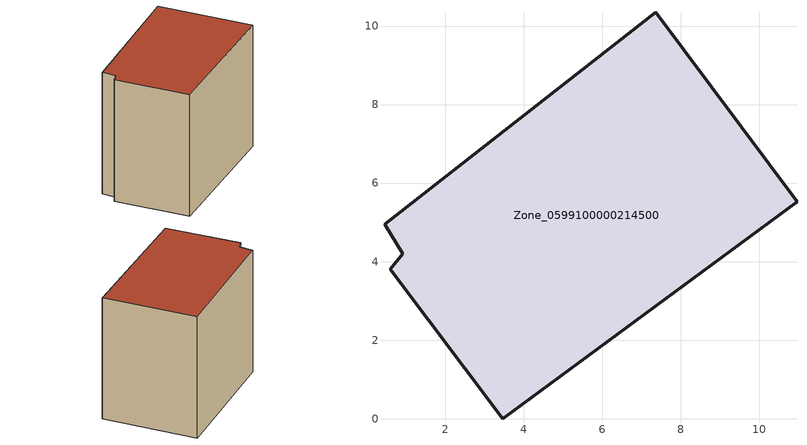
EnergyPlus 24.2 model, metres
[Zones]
Zone_0599100000214500
 floor ground (C_G): 0.59,3.81 0.91,4.2 0.45,4.95 7.36,10.35 10.96,5.53 3.46,0 z0.07
 wall outside (C_F): 3.46,0 10.96,5.53 7.36,10.35 0.45,4.95 0.91,4.2 0.59,3.81 3.46,0 z0.07:8.12
 roof outside (C_R): 0.91,4.2 0.59,3.81 3.46,0 10.96,5.53 7.36,10.35 0.45,4.95 z8.12
[BUILDING]
Pand.0599100000214500: North Axis=0; Terrain=City; Loads Convergence Tolerance Value=0.04; Temperature Convergence Tolerance Value=0.4; Solar Distribution=FullExterior; Maximum Number of Warmup Days=25; Minimum Number of Warmup Days=1
[Site:Location]
Rotterdam.The.Hague.AP_ZH_NLD Design_Conditions: Latitude=51.96; Longitude=4.45; Time Zone=1; Elevation=-4.5
[SITE:GROUNDTEMPERATURE:BUILDINGSURFACE]
18, 18, 18, 18, 18, 18, 18, 18, 18, 18, 18, 18
[MATERIAL] Thermal Absorptance=0.9; Solar Absorptance=0.7; Visible Absorptance=0.7
Name | Roughness | Thickness | Conductivity | Density | Specific Heat
G.TI.1946 | MediumSmooth | 0.15 | 1 | 540 | 1210
F.TI.1946 | Rough | 0.3 | 0.857143 | 1920 | 840
R.TI.1946 | MediumRough | 0.2 | 0.1 | 1500 | 1000
[CONSTRUCTION]
C_G: G.TI.1946
C_F: F.TI.1946
C_R: R.TI.1946
[ZONE]
Zone_0599100000214500: Type=1; Multiplier=1; Ceiling Height=Autocalculate; Volume=Autocalculate; Floor Area=autocalculate; Part of Total Floor Area=Yes
[ZONEINFILTRATION:DESIGNFLOWRATE]
Infil_Zone_0599100000214500: Zone or ZoneList or Space or SpaceList=Zone_0599100000214500; Schedule=AlwaysOn; Design Flow Rate Calculation Method=Flow/Area; Flow Rate per Floor Area=0.003; Constant Term Coefficient=1; Temperature Term Coefficient=0; Velocity Term Coefficient=0; Velocity Squared Term Coefficient=0
[HVACTEMPLATE:ZONE:IDEALLOADSAIRSYSTEM]
Zone_0599100000214500: Maximum Heating Supply Air Temperature=50; Minimum Cooling Supply Air Temperature=13; Maximum Heating Supply Air Humidity Ratio=0.0156; Minimum Cooling Supply Air Humidity Ratio=0.0077; Heating Limit=NoLimit; Cooling Limit=NoLimit; Dehumidification Control Type=ConstantSensibleHeatRatio; Cooling Sensible Heat Ratio=0.7; Dehumidification Setpoint=60; Humidification Control Type=None; Humidification Setpoint=30; Outdoor Air Method=None; Outdoor Air Flow Rate per Person=0.00944; Outdoor Air Flow Rate per Zone Floor Area=0; Outdoor Air Flow Rate per Zone=0; Demand Controlled Ventilation Type=None; Outdoor Air Economizer Type=NoEconomizer; Heat Recovery Type=None; Sensible Heat Recovery Effectiveness=0.7; Latent Heat Recovery Effectiveness=0.65
[ZONECONTROL:THERMOSTAT]
ThermostatControl_Zone_0599100000214500: Zone or ZoneList=Zone_0599100000214500; Control Type Schedule=DualSetpointControlType; Control 1=Thermostat_Zone_0599100000214500; Temperature Difference Between Cutout And Setpoint=0
[THERMOSTATSETPOINT:DUALSETPOINT]
Thermostat_Zone_0599100000214500: Heating Setpoint Temperature Schedule=HeatingSetpoint_Zone_0599100000214500; Cooling Setpoint Temperature Schedule=CoolingSetpoint_Zone_0599100000214500
[SCHEDULE:COMPACT]
HeatingSetpoint_Zone_0599100000214500: Through: 12/31, For: AllDays, Until: 24:00, 21
CoolingSetpoint_Zone_0599100000214500: Through: 12/31, For: AllDays, Until: 24:00, 24
DualSetpointControlType: Through: 12/31, For: AllDays, Until: 24:00, 4
AlwaysOn: Through: 12/31, For: AllDays, Until: 24:00, 1
